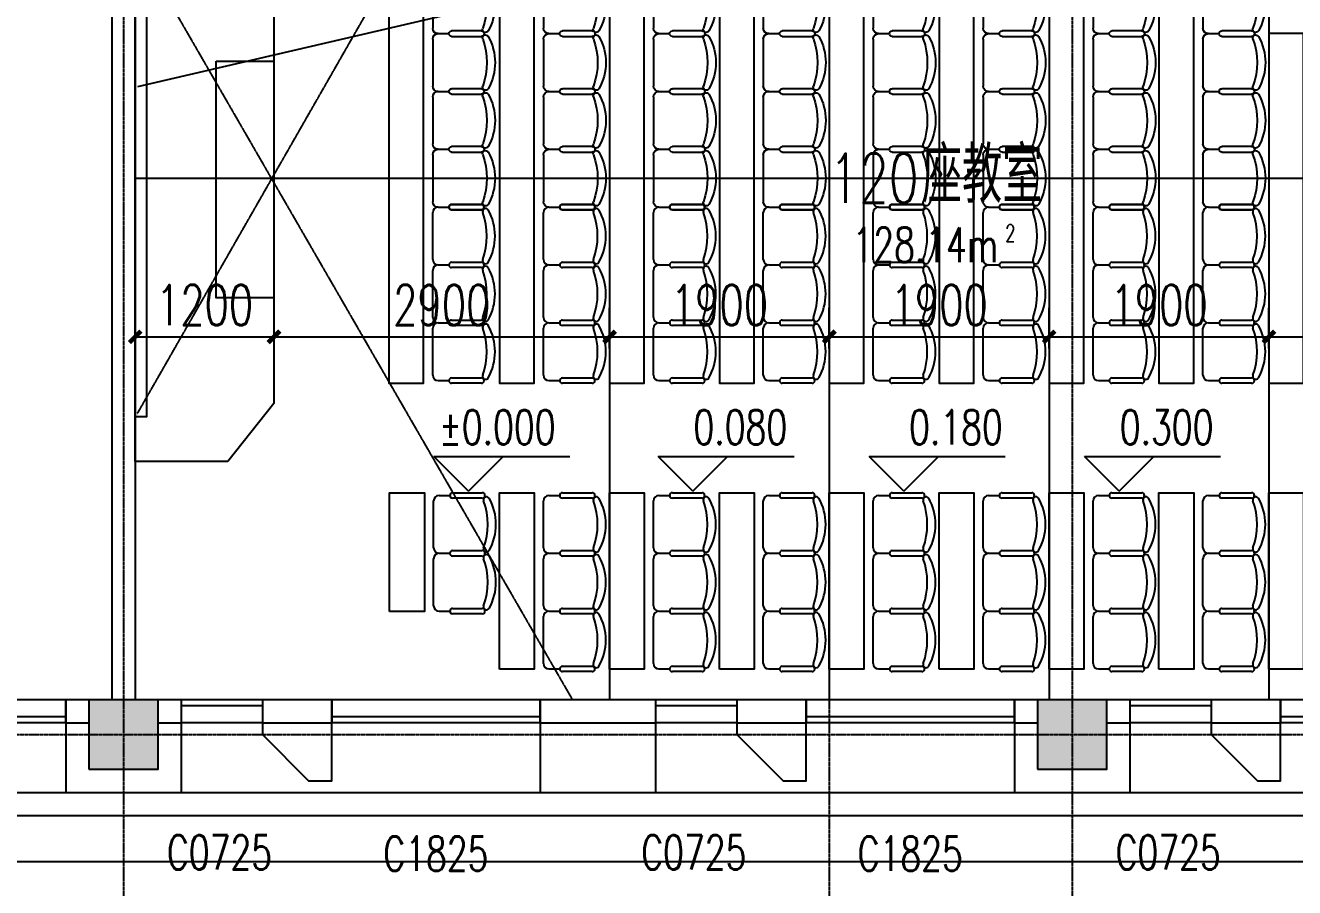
# Model space of a CAD drawing. Header units: millimetres. Extents: x 0 to 118900, y 0 to 84100.
# Drawn here: x 69249 to 80220, y 7066 to 14521 of the extents above; entities that cross this region are included whole.
import ezdxf

# ---------------------------------------------------------------- set-up
doc = ezdxf.new("R2010")
doc.units = ezdxf.units.MM
doc.linetypes.add('DASH', pattern=[0.35, 0.25, -0.1])
doc.linetypes.add('DOTE', pattern=[2.42, 2, -0.2, 0.02, -0.2])
for name, color, linetype in [('COLUMN', 2, 'Continuous'), ('DIM_ELEV', 3, 'Continuous'), ('DOTE', 1, 'DOTE'), ('FACADE OUTER SKIN', 6, 'Continuous'), ('FUR', 36, 'Continuous'), ('PUB_DIM', 3, 'Continuous'), ('PUB_HATCH', 8, 'Continuous'), ('PUB_TEXT', 7, 'Continuous'), ('SEE', 5, 'Continuous'), ('SPACE', 7, 'Continuous'), ('WALL', 2, 'Continuous'), ('WINDOW', 4, 'Continuous'), ('WINDOW_TEXT', 7, 'Continuous'), ('排水', 7, 'Continuous')]:
    doc.layers.add(name, color=color, linetype=linetype)
doc.styles.add('_TCH_DIM', font='SIMPLEX', dxfattribs={"bigfont": 'GBCBIG'})
doc.styles.add('_TCH_SPACE', font='SIMPLEX', dxfattribs={"height": 5, "bigfont": 'GBCBIG'})
doc.styles.add('_TCH_WINDOW', font='SIMPLEX', dxfattribs={"height": 3.5, "bigfont": 'GBCBIG'})
doc.styles.add('DIM_FONT', font='SIMPLEX', dxfattribs={"width": 0.7, "bigfont": 'GBCBIG'})
doc.dimstyles.new('_TCH_ARCH&&100', dxfattribs={"dimtxt": 350, "dimasz": 100, "dimexe": 250, "dimexo": 300, "dimgap": 100, "dimtad": 1, "dimdec": 0, "dimzin": 0, "dimdsep": 46, "dimtxsty": 'DIM_FONT', "dimblk": 'ARCHTICK', "dimcen": 0.09, "dimclrt": 7, "dimazin": 2, "dimtfac": 1, "dimtdec": 0, "dimtix": 1, "dimtmove": 2, "dimatfit": 3, "dimldrblk": 'ARCHTICK', "dimfxl": 1, "dimtolj": 1, "dimtzin": 0, "dimarcsym": 0})

# ---------------------------------------------------------------- blocks, each defined once
blk = doc.blocks.new('AXIS-NET-07')
at = {"layer": 'DOTE'}
for p, q in [((777144, 1612362.8), (777144, 1540152.8)), ((783244, 1612362.8), (783244, 1540152.8)), ((785344, 1612362.8), (785344, 1540152.8)), ((716444, 1542652.8), (796044, 1542652.8))]:
    blk.add_line(p, q, dxfattribs=at)
blk = doc.blocks.new('A$C2A1F14C1')
for p, q in [((39, 208.6), (117, 208.6)), ((136.5, 228.1), (351.1, 228.1)), ((351.1, 189.1), (136.5, 189.1)), ((0, -169.6), (0, 169.6)), ((39, -208.6), (117, -208.6)), ((136.5, -189.1), (351.1, -189.1)), ((351.1, -228.1), (136.5, -228.1))]:
    blk.add_line(p, q)
for centre, radius, start, end in [((39, 169.6), 39, 90, 180), ((136.5, 208.6), 19.5, 90, 270), ((351.1, 208.6), 19.5, 270, 90), ((381.2, 177.5), 21.9, 31.89079, 201.23931), ((68.4, 0), 381.6, 330.29121, 29.70879), ((-116.1, 0), 506.2, 340.42457, 19.57543), ((39, -169.6), 39, 180, 270), ((381.2, -177.5), 21.9, 158.76069, 328.10921), ((136.5, -208.6), 19.5, 90, 270), ((351.1, -208.6), 19.5, 270, 90)]:
    blk.add_arc(centre, radius, start, end)
blk = doc.blocks.new('120 SEATS')
at = {"layer": 'FUR'}
for points in [[(991499, 1567687), (990699, 1567687), (990699, 1572565), (991499, 1572565), (991899, 1572065), (991899, 1568187)], [(990799, 1572076), (990699, 1572076), (990699, 1568076), (990799, 1568076)]]:
    blk.add_lwpolyline(points, close=True, dxfattribs=at)
for points in [[(992891, 1571876), (992891, 1568363), (993191, 1568363), (993191, 1571876), (992891, 1571876)], [(993849, 1571876), (993849, 1568363), (994149, 1568363), (994149, 1571876), (993849, 1571876)], [(994799, 1571876), (994799, 1568363), (995099, 1568363), (995099, 1571876), (994799, 1571876)], [(995749, 1571876), (995749, 1568363), (996049, 1568363), (996049, 1571876), (995749, 1571876)], [(996699, 1571876), (996699, 1568363), (996999, 1568363), (996999, 1571876), (996699, 1571876)], [(997649, 1571876), (997649, 1568363), (997949, 1568363), (997949, 1571876), (997649, 1571876)], [(998599, 1571876), (998599, 1568363), (998899, 1568363), (998899, 1571876), (998599, 1571876)], [(999549, 1571876), (999549, 1568363), (999849, 1568363), (999849, 1571876), (999549, 1571876)], [(1000499, 1571386), (1000499, 1568363), (1000799, 1568363), (1000799, 1571386), (1000499, 1571386)], [(992899, 1566391), (992899, 1567417), (993199, 1567417), (993199, 1566391), (992899, 1566391)], [(993849, 1565891), (993849, 1567417), (994149, 1567417), (994149, 1565891), (993849, 1565891)], [(994799, 1565891), (994799, 1567417), (995099, 1567417), (995099, 1565891), (994799, 1565891)], [(995749, 1565891), (995749, 1567417), (996049, 1567417), (996049, 1565891), (995749, 1565891)], [(996699, 1565891), (996699, 1567417), (996999, 1567417), (996999, 1565891), (996699, 1565891)], [(997649, 1565891), (997649, 1567417), (997949, 1567417), (997949, 1565891), (997649, 1565891)], [(998599, 1565891), (998599, 1567417), (998899, 1567417), (998899, 1565891), (998599, 1565891)], [(999549, 1565891), (999549, 1567417), (999849, 1567417), (999849, 1565891), (999549, 1565891)], [(1000499, 1565891), (1000499, 1567417), (1000799, 1567417), (1000799, 1565891), (1000499, 1565891)]]:
    blk.add_lwpolyline(points, dxfattribs=at)
at = {"layer": 'FUR', "ltscale": 20}
blk.add_lwpolyline([(991399, 1571149), (991899, 1571149), (991899, 1569103), (991399, 1569103)], close=True, dxfattribs=at)
at = {"layer": 'SEE', "linetype": 'DASH'}
for p, q in [((990721, 1568104), (994452, 1574626)), ((990713, 1572149), (994479, 1565626))]:
    blk.add_line(p, q, dxfattribs=at)
at = {"layer": 'SEE'}
for points in [[(994799, 1574926), (994799, 1565626)], [(996699, 1574926), (996699, 1565626)], [(998599, 1574926), (998599, 1565626)], [(990719, 1573346), (995916, 1572137), (990719, 1570927)], [(1002799, 1571866), (1000499, 1571866), (1000499, 1565626)], [(990697, 1570136), (1002799, 1570136)]]:
    blk.add_lwpolyline(points, dxfattribs=at)
at = {"layer": 'FUR', "extrusion": (0, 0, -1), "xscale": 1.198432564735413, "yscale": 1.198432564735413, "zscale": -1.198432564735413, "rotation": 180}
for p in [(-993271, 1571636), (-994229, 1571636), (-995179, 1571636), (-996129, 1571636), (-997079, 1571636), (-998029, 1571636), (-998979, 1571636), (-999929, 1571636), (-993271, 1571136), (-994229, 1571136), (-995179, 1571136), (-996129, 1571136), (-997079, 1571136), (-998029, 1571136), (-998979, 1571136), (-999929, 1571136), (-993271, 1570636), (-994229, 1570636), (-995179, 1570636), (-996129, 1570636), (-997079, 1570636), (-998029, 1570636), (-998979, 1570636), (-999929, 1570636), (-993271, 1570136), (-994229, 1570136), (-995179, 1570136), (-996129, 1570136), (-997079, 1570136), (-998029, 1570136), (-998979, 1570136), (-999929, 1570136)]:
    blk.add_blockref('A$C2A1F14C1', p, dxfattribs=at)
at = {"layer": 'FUR', "xscale": 1.198432564735413, "yscale": 1.198432564735413, "zscale": 1.198432564735413}
for p in [(993271, 1569636), (994229, 1569636), (995179, 1569636), (996129, 1569636), (997079, 1569636), (998029, 1569636), (998979, 1569636), (999929, 1569636), (993271, 1569136), (994229, 1569136), (995179, 1569136), (996129, 1569136), (997079, 1569136), (998029, 1569136), (998979, 1569136), (999929, 1569136), (993271, 1568636), (994229, 1568636), (995179, 1568636), (996129, 1568636), (997079, 1568636), (998029, 1568636), (998979, 1568636), (999929, 1568636), (993279, 1567143), (994229, 1567143), (995179, 1567143), (996129, 1567143), (997079, 1567143), (998029, 1567143), (998979, 1567143), (999929, 1567143), (993279, 1566643), (994229, 1566643), (995179, 1566643), (996129, 1566643), (997079, 1566643), (998029, 1566643), (998979, 1566643), (999929, 1566643), (994229, 1566143), (995179, 1566143), (996129, 1566143), (997079, 1566143), (998029, 1566143), (998979, 1566143), (999929, 1566143)]:
    blk.add_blockref('A$C2A1F14C1', p, dxfattribs=at)
blk = doc.blocks.new('_FZH')
blk.add_lwpolyline([(-0.5, -0.5), (0.5, -0.5), (0.5, 0.5), (-0.5, 0.5)], close=True)
at = {"layer": 'PUB_HATCH'}
blk.add_solid([(-0.5, -0.5), (0.5, -0.5), (-0.5, 0.5), (0.5, 0.5)], dxfattribs=at)
blk = doc.blocks.new('$WINLIB2D$00000004')
at = {"color": 0}
for points in [[(-0.5, 0.5), (-0.5, -0.5)], [(-0.5, 0.5), (0.5, 0.5)], [(0.5, -0.5), (0.5, 0.5)], [(-0.5, 0.2406), (0.5, 0.2406)], [(-0.5, -0.5), (0.5, -0.5)]]:
    blk.add_lwpolyline(points, dxfattribs=at)
blk = doc.blocks.new('_ArchTick')
at = {"color": 0, "linetype": 'ByBlock', "const_width": 0.4}
blk.add_lwpolyline([(-0.5, -0.5), (0.5, 0.5)], dxfattribs=at)
blk = doc.blocks.new('*D462')
at = {"layer": 'Defpoints', "color": 0, "transparency": 16777216}
for p in [(71398, 11828), (70198, 11427), (71398, 11427)]:
    blk.add_point(p, dxfattribs=at)
at = {"layer": 'PUB_DIM', "color": 0, "lineweight": -2, "transparency": 16777216}
for p, q in [((70198, 11727), (70198, 12078)), ((71398, 11727), (71398, 12078)), ((70198, 11828), (71398, 11828))]:
    blk.add_line(p, q, dxfattribs=at)
at = {"layer": 'PUB_DIM', "color": 0, "lineweight": -2, "transparency": 16777216, "xscale": 100, "yscale": 100, "zscale": 100, "rotation": 180}
blk.add_blockref('_ArchTick', (70198, 11828), dxfattribs=at)
at = {"layer": 'PUB_DIM', "color": 0, "lineweight": -2, "transparency": 16777216, "xscale": 100, "yscale": 100, "zscale": 100}
blk.add_blockref('_ArchTick', (71398, 11828), dxfattribs=at)
at = {"layer": 'PUB_DIM', "color": 7, "transparency": 16777216, "insert": (70798, 12103), "char_height": 350, "attachment_point": 5, "style": 'DIM_FONT'}
blk.add_mtext('\\A1;1200', dxfattribs=at)
blk = doc.blocks.new('*D463')
at = {"layer": 'Defpoints', "color": 0, "transparency": 16777216}
for p in [(74298, 11828), (71398, 11427), (74298, 11427)]:
    blk.add_point(p, dxfattribs=at)
at = {"layer": 'PUB_DIM', "color": 0, "lineweight": -2, "transparency": 16777216}
for p, q in [((71398, 11727), (71398, 12078)), ((74298, 11727), (74298, 12078)), ((71398, 11828), (74298, 11828))]:
    blk.add_line(p, q, dxfattribs=at)
at = {"layer": 'PUB_DIM', "color": 0, "lineweight": -2, "transparency": 16777216, "xscale": 100, "yscale": 100, "zscale": 100, "rotation": 180}
blk.add_blockref('_ArchTick', (71398, 11828), dxfattribs=at)
at = {"layer": 'PUB_DIM', "color": 0, "lineweight": -2, "transparency": 16777216, "xscale": 100, "yscale": 100, "zscale": 100}
blk.add_blockref('_ArchTick', (74298, 11828), dxfattribs=at)
at = {"layer": 'PUB_DIM', "color": 7, "transparency": 16777216, "insert": (72848, 12103), "char_height": 350, "attachment_point": 5, "style": 'DIM_FONT'}
blk.add_mtext('\\A1;2900', dxfattribs=at)
blk = doc.blocks.new('*D464')
at = {"layer": 'Defpoints', "color": 0, "transparency": 16777216}
for p in [(76198, 11828), (74298, 11427), (76198, 11427)]:
    blk.add_point(p, dxfattribs=at)
at = {"layer": 'PUB_DIM', "color": 0, "lineweight": -2, "transparency": 16777216}
for p, q in [((74298, 11727), (74298, 12078)), ((76198, 11727), (76198, 12078)), ((74298, 11828), (76198, 11828))]:
    blk.add_line(p, q, dxfattribs=at)
at = {"layer": 'PUB_DIM', "color": 0, "lineweight": -2, "transparency": 16777216, "xscale": 100, "yscale": 100, "zscale": 100, "rotation": 180}
blk.add_blockref('_ArchTick', (74298, 11828), dxfattribs=at)
at = {"layer": 'PUB_DIM', "color": 0, "lineweight": -2, "transparency": 16777216, "xscale": 100, "yscale": 100, "zscale": 100}
blk.add_blockref('_ArchTick', (76198, 11828), dxfattribs=at)
at = {"layer": 'PUB_DIM', "color": 7, "transparency": 16777216, "insert": (75248, 12103), "char_height": 350, "attachment_point": 5, "style": 'DIM_FONT'}
blk.add_mtext('\\A1;1900', dxfattribs=at)
blk = doc.blocks.new('*D465')
at = {"layer": 'Defpoints', "color": 0, "transparency": 16777216}
for p in [(78098, 11828), (76198, 11427), (78098, 11427)]:
    blk.add_point(p, dxfattribs=at)
at = {"layer": 'PUB_DIM', "color": 0, "lineweight": -2, "transparency": 16777216}
for p, q in [((76198, 11727), (76198, 12078)), ((78098, 11727), (78098, 12078)), ((76198, 11828), (78098, 11828))]:
    blk.add_line(p, q, dxfattribs=at)
at = {"layer": 'PUB_DIM', "color": 0, "lineweight": -2, "transparency": 16777216, "xscale": 100, "yscale": 100, "zscale": 100, "rotation": 180}
blk.add_blockref('_ArchTick', (76198, 11828), dxfattribs=at)
at = {"layer": 'PUB_DIM', "color": 0, "lineweight": -2, "transparency": 16777216, "xscale": 100, "yscale": 100, "zscale": 100}
blk.add_blockref('_ArchTick', (78098, 11828), dxfattribs=at)
at = {"layer": 'PUB_DIM', "color": 7, "transparency": 16777216, "insert": (77148, 12103), "char_height": 350, "attachment_point": 5, "style": 'DIM_FONT'}
blk.add_mtext('\\A1;1900', dxfattribs=at)
blk = doc.blocks.new('*D466')
at = {"layer": 'Defpoints', "color": 0, "transparency": 16777216}
for p in [(79998, 11828), (78098, 11427), (79998, 11427)]:
    blk.add_point(p, dxfattribs=at)
at = {"layer": 'PUB_DIM', "color": 0, "lineweight": -2, "transparency": 16777216}
for p, q in [((78098, 11727), (78098, 12078)), ((79998, 11727), (79998, 12078)), ((78098, 11828), (79998, 11828))]:
    blk.add_line(p, q, dxfattribs=at)
at = {"layer": 'PUB_DIM', "color": 0, "lineweight": -2, "transparency": 16777216, "xscale": 100, "yscale": 100, "zscale": 100, "rotation": 180}
blk.add_blockref('_ArchTick', (78098, 11828), dxfattribs=at)
at = {"layer": 'PUB_DIM', "color": 0, "lineweight": -2, "transparency": 16777216, "xscale": 100, "yscale": 100, "zscale": 100}
blk.add_blockref('_ArchTick', (79998, 11828), dxfattribs=at)
at = {"layer": 'PUB_DIM', "color": 7, "transparency": 16777216, "insert": (79048, 12103), "char_height": 350, "attachment_point": 5, "style": 'DIM_FONT'}
blk.add_mtext('\\A1;1900', dxfattribs=at)
blk = doc.blocks.new('*D467')
at = {"layer": 'Defpoints', "color": 0, "transparency": 16777216}
for p in [(82398, 11828), (79998, 11427), (82398, 11427)]:
    blk.add_point(p, dxfattribs=at)
at = {"layer": 'PUB_DIM', "color": 0, "lineweight": -2, "transparency": 16777216}
for p, q in [((79998, 11727), (79998, 12078)), ((82398, 11727), (82398, 12078)), ((79998, 11828), (82398, 11828))]:
    blk.add_line(p, q, dxfattribs=at)
at = {"layer": 'PUB_DIM', "color": 0, "lineweight": -2, "transparency": 16777216, "xscale": 100, "yscale": 100, "zscale": 100, "rotation": 180}
blk.add_blockref('_ArchTick', (79998, 11828), dxfattribs=at)
at = {"layer": 'PUB_DIM', "color": 0, "lineweight": -2, "transparency": 16777216, "xscale": 100, "yscale": 100, "zscale": 100}
blk.add_blockref('_ArchTick', (82398, 11828), dxfattribs=at)
at = {"layer": 'PUB_DIM', "color": 7, "transparency": 16777216, "insert": (81198, 12103), "char_height": 350, "attachment_point": 5, "style": 'DIM_FONT'}
blk.add_mtext('\\A1;2400', dxfattribs=at)

msp = doc.modelspace()

# ---------------------------------------------------------------- linework, layer by layer
at = {"layer": 'DIM_ELEV'}
for p, q in [((73078.4, 10493.2), (72778.4, 10793.2)), ((72778.4, 10793.2), (73953.6, 10793.2)), ((73078.4, 10493.2), (73378.4, 10793.2)), ((75018.4, 10493.2), (74718.4, 10793.2)), ((74718.4, 10793.2), (75893.7, 10793.2)), ((75018.4, 10493.2), (75318.4, 10793.2)), ((76842.1, 10493.2), (76542.1, 10793.2)), ((76542.1, 10793.2), (77717.3, 10793.2)), ((76842.1, 10493.2), (77142.1, 10793.2)), ((78703.2, 10493.2), (78403.2, 10793.2)), ((78403.2, 10793.2), (79578.4, 10793.2)), ((78703.2, 10493.2), (79003.2, 10793.2))]:
    msp.add_line(p, q, dxfattribs=at)
at = {"layer": 'FACADE OUTER SKIN', "ltscale": 20}
for points in [[(69597.6, 8489.9), (69597.6, 7889.9), (70597.6, 7889.9), (70597.6, 8489.9)], [(71297.6, 8489.9), (71297.6, 8389.9), (71697.6, 7989.9), (71897.6, 7989.9), (71897.6, 8489.9)], [(73697.6, 8489.9), (73697.6, 7889.9), (74697.6, 7889.9), (74697.6, 8489.9)], [(75397.6, 8489.9), (75397.6, 8389.9), (75797.6, 7989.9), (75997.6, 7989.9), (75997.6, 8489.9)], [(77797.6, 8489.9), (77797.6, 7889.9), (78797.6, 7889.9), (78797.6, 8489.9)], [(79497.6, 8489.9), (79497.6, 8389.9), (79897.6, 7989.9), (80097.6, 7989.9), (80097.6, 8489.9)]]:
    msp.add_lwpolyline(points, dxfattribs=at)
at = {"layer": 'SEE'}
for points in [[(66497.6, 7889.9), (69597.6, 7889.9)], [(70597.6, 7889.9), (73697.6, 7889.9)], [(74697.6, 7889.9), (77797.6, 7889.9)], [(78797.6, 7889.9), (81897.6, 7889.9)]]:
    msp.add_lwpolyline(points, dxfattribs=at)
at = {"layer": 'WALL'}
for p, q in [((69997.6, 16690.1), (69997.6, 8689.9)), ((70197.6, 16590.1), (70197.6, 8689.9)), ((69797.6, 8689.9), (69597.6, 8689.9)), ((69597.6, 8689.9), (69597.6, 8489.9)), ((70597.6, 8689.9), (70397.6, 8689.9)), ((70597.6, 8489.9), (70597.6, 8689.9)), ((71897.6, 8689.9), (71297.6, 8689.9)), ((71297.6, 8689.9), (71297.6, 8489.9)), ((71897.6, 8489.9), (71897.6, 8689.9)), ((74697.6, 8689.9), (73697.6, 8689.9)), ((73697.6, 8689.9), (73697.6, 8489.9)), ((74697.6, 8489.9), (74697.6, 8689.9)), ((75997.6, 8689.9), (75397.6, 8689.9)), ((75397.6, 8689.9), (75397.6, 8489.9)), ((75997.6, 8489.9), (75997.6, 8689.9)), ((77997.6, 8689.9), (77797.6, 8689.9)), ((77797.6, 8689.9), (77797.6, 8489.9)), ((78797.6, 8689.9), (78597.6, 8689.9)), ((78797.6, 8489.9), (78797.6, 8689.9)), ((80097.6, 8689.9), (79497.6, 8689.9)), ((79497.6, 8689.9), (79497.6, 8489.9)), ((80097.6, 8489.9), (80097.6, 8689.9)), ((69597.6, 8489.9), (69797.6, 8489.9)), ((70397.6, 8489.9), (70597.6, 8489.9)), ((71297.6, 8489.9), (71897.6, 8489.9)), ((73697.6, 8489.9), (74697.6, 8489.9)), ((75397.6, 8489.9), (75997.6, 8489.9)), ((77797.6, 8489.9), (77997.6, 8489.9)), ((78597.6, 8489.9), (78797.6, 8489.9)), ((79497.6, 8489.9), (80097.6, 8489.9))]:
    msp.add_line(p, q, dxfattribs=at)
at = {"layer": '排水'}
msp.add_lwpolyline([(15497.6, 7289.9), (15497.6, 7689.9), (84897.6, 7689.9), (84897.6, 7289.9), (15497.6, 7289.9)], dxfattribs=at)

# ---------------------------------------------------------------- block references
at = {"layer": 'COLUMN', "xscale": 600, "yscale": 600, "zscale": 600}
for p in [(70097.6, 8389.9), (78297.6, 8389.9)]:
    msp.add_blockref('_FZH', p, dxfattribs=at)
at = {"layer": 'DOTE'}
msp.add_blockref('AXIS-NET-07', (-707046.5, -1534262.9), dxfattribs=at)
at = {"layer": 'SEE'}
msp.add_blockref('120 SEATS', (-920501.5, -1556936.1), dxfattribs=at)
at = {"layer": 'WINDOW'}
ref = msp.add_blockref('$WINLIB2D$00000004', (68697.6, 8589.9), dxfattribs=dict(at, xscale=-1800, yscale=-200, zscale=-1800))
ref.add_attrib('A', 'C1825', (68242.6, 7211.5), dxfattribs={"layer": 'WINDOW_TEXT', "ltscale": 20, "height": 297.5, "style": '_TCH_WINDOW', "width": 0.705882})
ref = msp.add_blockref('$WINLIB2D$00000004', (70947.6, 8589.9), dxfattribs=dict(at, xscale=-700, yscale=200, zscale=-700))
ref.add_attrib('A', 'C0725', (70472.6, 7222.1), dxfattribs={"layer": 'WINDOW_TEXT', "ltscale": 20, "height": 297.5, "style": '_TCH_WINDOW', "width": 0.705882})
ref = msp.add_blockref('$WINLIB2D$00000004', (72797.6, 8589.9), dxfattribs=dict(at, xscale=-1800, yscale=-200, zscale=-1800))
ref.add_attrib('A', 'C1825', (72342.6, 7211.5), dxfattribs={"layer": 'WINDOW_TEXT', "ltscale": 20, "height": 297.5, "style": '_TCH_WINDOW', "width": 0.705882})
ref = msp.add_blockref('$WINLIB2D$00000004', (75047.6, 8589.9), dxfattribs=dict(at, xscale=-700, yscale=200, zscale=-700))
ref.add_attrib('A', 'C0725', (74572.6, 7222.1), dxfattribs={"layer": 'WINDOW_TEXT', "ltscale": 20, "height": 297.5, "style": '_TCH_WINDOW', "width": 0.705882})
ref = msp.add_blockref('$WINLIB2D$00000004', (76897.6, 8589.9), dxfattribs=dict(at, xscale=-1800, yscale=-200, zscale=-1800))
ref.add_attrib('A', 'C1825', (76442.6, 7211.5), dxfattribs={"layer": 'WINDOW_TEXT', "ltscale": 20, "height": 297.5, "style": '_TCH_WINDOW', "width": 0.705882})
ref = msp.add_blockref('$WINLIB2D$00000004', (79147.6, 8589.9), dxfattribs=dict(at, xscale=-700, yscale=200, zscale=-700))
ref.add_attrib('A', 'C0725', (78672.6, 7222.1), dxfattribs={"layer": 'WINDOW_TEXT', "ltscale": 20, "height": 297.5, "style": '_TCH_WINDOW', "width": 0.705882})
ref = msp.add_blockref('$WINLIB2D$00000004', (80997.6, 8589.9), dxfattribs=dict(at, xscale=-1800, yscale=-200, zscale=-1800))
ref.add_attrib('A', 'C1825', (80542.6, 7211.5), dxfattribs={"layer": 'WINDOW_TEXT', "ltscale": 20, "height": 297.5, "style": '_TCH_WINDOW', "width": 0.705882})

# ---------------------------------------------------------------- texts
at = {"layer": 'PUB_TEXT', "style": '_TCH_DIM', "width": 0.705882}
for s, p in [('%%P0.000', (72823.6, 10898.2)), ('0.080', (75023.7, 10898.2)), ('0.180', (76887.3, 10898.2)), ('0.300', (78708.4, 10898.2))]:
    msp.add_text(s, height=297.5, dxfattribs=at).set_placement(p)
at = {"layer": 'SPACE', "style": '_TCH_SPACE'}
msp.add_text('座教室', height=482.27, dxfattribs=at).set_placement((76997.7, 12987.2))
at = {"layer": 'SPACE', "style": '_TCH_SPACE', "width": 0.705882}
for s, height, p in [('120', 425, (76197.7, 12987.2)), ('128.14m', 297.5, (76397.4, 12475.3)), ('2', 148.8, (77717.4, 12650.3))]:
    msp.add_text(s, height=height, dxfattribs=at).set_placement(p)

# ---------------------------------------------------------------- dimensions: what is measured, and where the dimension line sits
at = {"layer": 'PUB_DIM'}
for p1, p2, picture, middle in [((70197.6, 11426.8), (71397.6, 11426.8), '*D462', (70797.6, 12102.6)), ((71397.6, 11426.8), (74297.6, 11426.8), '*D463', (72847.6, 12102.6)), ((74297.6, 11426.8), (76197.6, 11426.8), '*D464', (75247.6, 12102.6)), ((76197.6, 11426.8), (78097.6, 11426.8), '*D465', (77147.6, 12102.6)), ((78097.6, 11426.8), (79997.6, 11426.8), '*D466', (79047.6, 12102.6)), ((79997.6, 11426.8), (82397.6, 11426.8), '*D467', (81197.6, 12102.6))]:
    dim = msp.add_aligned_dim(p1=p1, p2=p2, distance=400.8, dimstyle='_TCH_ARCH&&100', dxfattribs=at)
    dim.commit()
    dim.dimension.update_dxf_attribs({"geometry": picture, "text_midpoint": middle})

doc.saveas('drawing.dxf')
